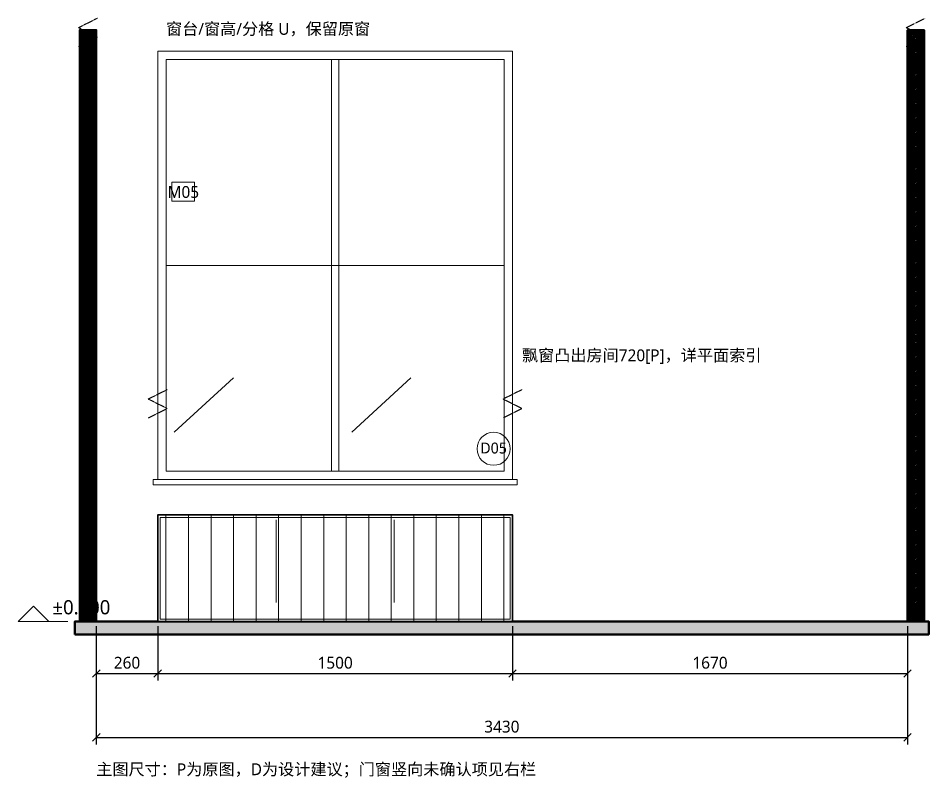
# Model space of a CAD drawing. Header units: millimetres. Extents: x -49496 to 320171, y -10186 to 2697.
# Drawn here: x 71670 to 75520, y -661 to 2550 of the extents above; entities that cross this region are included whole.
import ezdxf
from ezdxf.enums import TextEntityAlignment as Align

# ---------------------------------------------------------------- set-up
doc = ezdxf.new("R2010")
doc.units = ezdxf.units.MM
doc.linetypes.add('DASHED', pattern=[1.524, 1.27, -0.254])
for name, color, linetype, lineweight in [('A-DETAIL', 7, 'Continuous', 18), ('A-DIM', 7, 'Continuous', 13), ('A-FLOOR', 7, 'Continuous', 50), ('A-GLASS', 7, 'Continuous', 18), ('A-HATCH', 8, 'Continuous', 9), ('A-MATERIAL', 7, 'Continuous', 13), ('A-OUTLINE', 7, 'Continuous', 35), ('A-PENDING', 8, 'DASHED', 13), ('A-SYMBOL', 7, 'Continuous', 18), ('A-TEXT', 7, 'Continuous', 13), ('A-WALL', 7, 'Continuous', 50)]:
    doc.layers.add(name, color=color, linetype=linetype, lineweight=lineweight)
doc.styles.add('CN', font='NotoSansCJK-Regular.ttc')
doc.styles.add('OpenSansCondensed-Light', font='OpenSansCondensed-Light.ttf')
doc.dimstyles.new('EZDXF', dxfattribs={"dimtxt": 0.25, "dimasz": 0.175, "dimexe": 0.375, "dimexo": 0.125, "dimgap": 0.1, "dimtad": 1, "dimlfac": 100, "dimzin": 12, "dimdsep": 46, "dimtxsty": 'OpenSansCondensed-Light', "dimblk": 'ARCHTICK', "dimcen": 2.5, "dimazin": 3, "dimtfac": 0.5, "dimtmove": 2, "dimatfit": 3, "dimarcsym": 0})

# ---------------------------------------------------------------- blocks, each defined once
blk = doc.blocks.new('LEVEL-FFL')
blk.add_line((0, 0), (210, 0))
blk.add_lwpolyline([(0, 0), (65, 65), (130, 0)], close=True)
at = {"style": 'CN'}
blk.add_attdef('VALUE', (145, 30), '', height=60, dxfattribs=at)
blk = doc.blocks.new('_ARCHTICK')
at = {"color": 0, "linetype": 'ByBlock', "const_width": 0.15}
blk.add_lwpolyline([(-0.5, -0.5), (0.5, 0.5)], dxfattribs=at)

msp = doc.modelspace()

# ---------------------------------------------------------------- hatches: boundary and pattern name
at = {"layer": 'A-FLOOR'}
h = msp.add_hatch(color=7, dxfattribs=at)
h.dxf.hatch_style = 1
h.paths.add_polyline_path([(71910, -55), (75520, -55), (75520, 0), (71910, 0)])
at = {"layer": 'A-HATCH'}
h = msp.add_hatch(dxfattribs=at)
h.set_pattern_fill('ANSI31', scale=1.5)
h.paths.add_polyline_path([(71930, 0), (72000, 0), (72000, 2500), (71930, 2500)])
h = msp.add_hatch(dxfattribs=at)
h.set_pattern_fill('ANSI31', scale=1.5)
h.paths.add_polyline_path([(75430, 0), (75500, 0), (75500, 2500), (75430, 2500)])

# ---------------------------------------------------------------- linework, layer by layer
at = {"layer": 'A-DETAIL'}
msp.add_lwpolyline([(72240, 578), (73780, 578), (73780, 600), (72240, 600)], close=True, dxfattribs=at)
at = {"layer": 'A-FLOOR'}
msp.add_line((71910, 0), (75520, 0), dxfattribs=at)
msp.add_lwpolyline([(71910, -55), (75520, -55), (75520, 0), (71910, 0)], close=True, dxfattribs=at)
at = {"layer": 'A-GLASS'}
for p, q in [((72295, 1505), (73725, 1505)), ((72330, 800), (72580, 1030)), ((73080, 800), (73330, 1030))]:
    msp.add_line(p, q, dxfattribs=at)
for points in [[(72260, 600), (73760, 600), (73760, 2410), (72260, 2410)], [(72295, 635), (73725, 635), (73725, 2375), (72295, 2375)], [(72995, 635), (73025, 635), (73025, 2375), (72995, 2375)]]:
    msp.add_lwpolyline(points, close=True, dxfattribs=at)
at = {"layer": 'A-MATERIAL'}
msp.add_lwpolyline([(72320, 1776.5), (72416, 1776.5), (72416, 1856.5), (72320, 1856.5)], close=True, dxfattribs=at)
at = {"layer": 'A-PENDING'}
for points in [[(71925, 2430), (72005, 2470), (71925, 2510), (72005, 2550)], [(75425, 2430), (75505, 2470), (75425, 2510), (75505, 2550)], [(72220, 860), (72300, 900), (72220, 940), (72300, 980)], [(73720, 860), (73800, 900), (73720, 940), (73800, 980)]]:
    msp.add_lwpolyline(points, dxfattribs=at)
at = {"layer": 'A-SYMBOL'}
msp.add_circle((73680, 730), 70, dxfattribs=at)
at = {"layer": 'A-WALL'}
for points in [[(71930, 0), (72000, 0), (72000, 2500), (71930, 2500)], [(75430, 0), (75500, 0), (75500, 2500), (75430, 2500)]]:
    msp.add_lwpolyline(points, close=True, dxfattribs=at)

# ---------------------------------------------------------------- block references
at = {"layer": 'A-SYMBOL'}
msp.add_blockref('LEVEL-FFL', (71670, 0), dxfattribs=at).add_auto_attribs({'VALUE': '±0.000'})

# ---------------------------------------------------------------- texts
at = {"layer": 'A-MATERIAL', "style": 'CN'}
msp.add_text('M05', height=50, dxfattribs=at).set_placement((72368, 1790.5), align=Align.CENTER)
at = {"layer": 'A-SYMBOL', "style": 'CN'}
msp.add_text('D05', height=46, dxfattribs=at).set_placement((73680, 710), align=Align.CENTER)
at = {"layer": 'A-TEXT', "style": 'CN'}
for s, p in [('窗台/窗高/分格 U，保留原窗', (72295, 2480)), ('飘窗凸出房间720[P]，详平面索引', (73800, 1100)), ('主图尺寸：P为原图，D为设计建议；门窗竖向未确认项见右栏', (72000, -650))]:
    msp.add_text(s, height=50, dxfattribs=at).set_placement(p)

# ---------------------------------------------------------------- dimensions: what is measured, and where the dimension line sits
at = {"layer": 'A-DIM'}
msp.add_linear_dim(base=(72000, -490), p1=(72000, 0), p2=(75430, 0), dimstyle='EZDXF', override={"dimscale": 20, "dimtxt": 2.5, "dimasz": 2, "dimexe": 1.5, "dimexo": 1, "dimgap": 1, "dimtad": 1, "dimdec": 0, "dimlfac": 1, "dimzin": 8, "dimpost": '', "dimtxsty": 'CN', "dimtsz": 0.8, "dimclrd": 0, "dimclre": 0, "dimclrt": 0}, dxfattribs=at).render()

# ---------------------------------------------------------------- next in the draw order: wipeouts: each hides what was drawn before it
msp.add_wipeout([(72260, 0), (73760, 0), (73760, 450), (72260, 450)])

# ---------------------------------------------------------------- next in the draw order: hatches: boundary and pattern name
at = {"layer": 'A-HATCH'}
h = msp.add_hatch(dxfattribs=at)
h.set_pattern_fill('ANSI31', scale=30, angle=45)
h.paths.add_polyline_path([(72260, 0), (73760, 0), (73760, 450), (72260, 450)])

# ---------------------------------------------------------------- next in the draw order: linework, layer by layer
at = {"layer": 'A-DETAIL'}
for p, q in [((72760, 80), (72760, 430)), ((73260, 80), (73260, 430))]:
    msp.add_line(p, q, dxfattribs=at)
msp.add_lwpolyline([(72270, 10), (73750, 10), (73750, 440), (72270, 440)], close=True, dxfattribs=at)
at = {"layer": 'A-OUTLINE'}
msp.add_lwpolyline([(72260, 0), (73760, 0), (73760, 450), (72260, 450)], close=True, dxfattribs=at)

# ---------------------------------------------------------------- next in the draw order: dimensions: what is measured, and where the dimension line sits
at = {"layer": 'A-DIM'}
for base, p1, p2 in [((72000, -220), (72000, 0), (72260, 0)), ((72260, -220), (72260, 0), (73760, 0)), ((73760, -220), (73760, 0), (75430, 0))]:
    msp.add_linear_dim(base=base, p1=p1, p2=p2, dimstyle='EZDXF', override={"dimscale": 20, "dimtxt": 2.5, "dimasz": 2, "dimexe": 1.5, "dimexo": 1, "dimgap": 1, "dimtad": 1, "dimdec": 0, "dimlfac": 1, "dimzin": 8, "dimpost": '', "dimtxsty": 'CN', "dimtsz": 0.8, "dimclrd": 0, "dimclre": 0, "dimclrt": 0}, dxfattribs=at).render()

doc.saveas('drawing.dxf')
